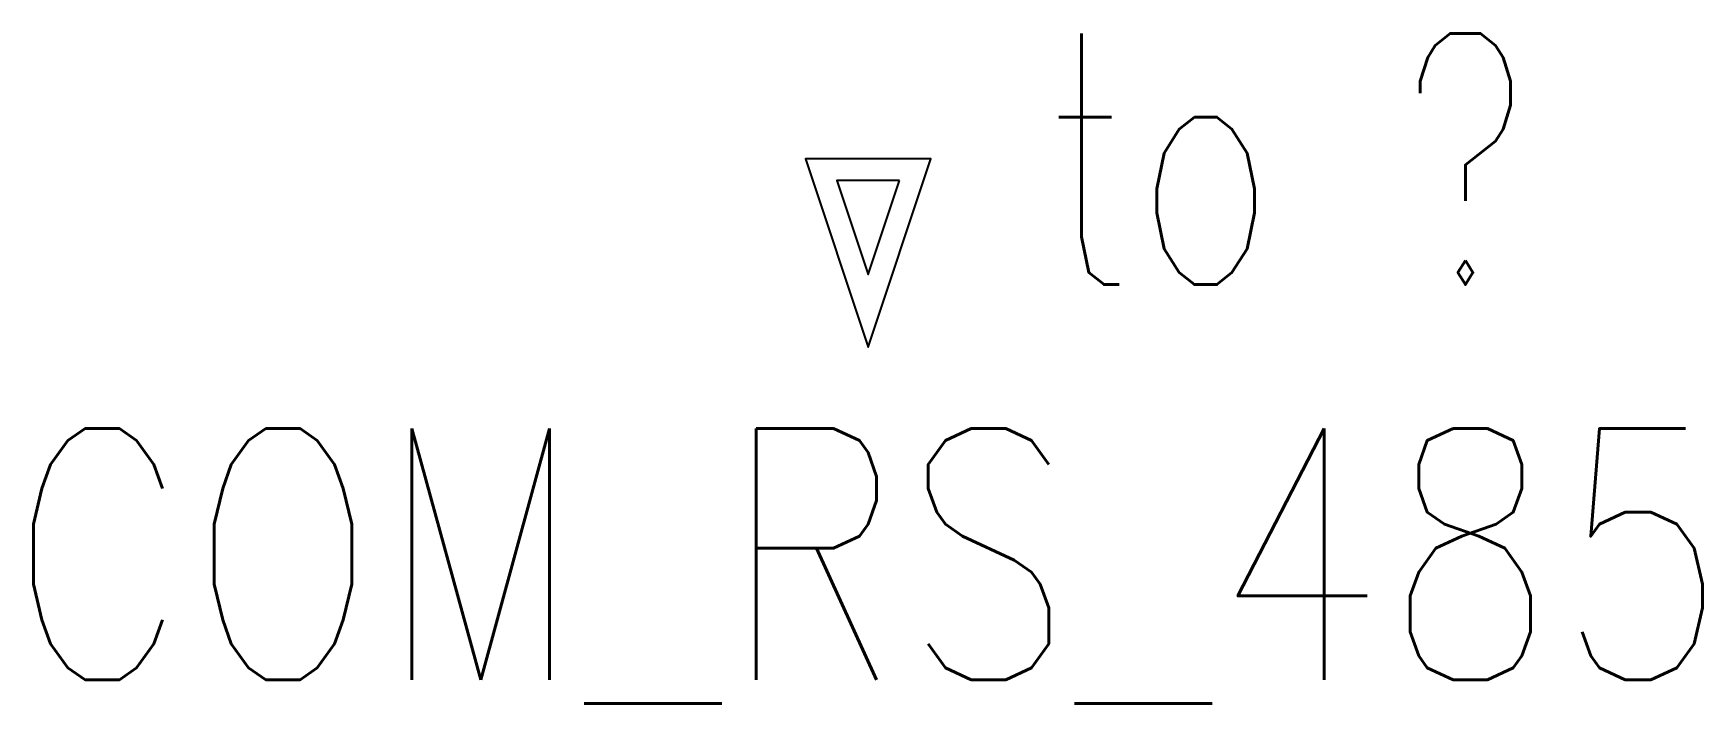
# Model space of a CAD drawing. Extents: x -25 to 1930, y -506 to 1148.
# Drawn here: x 1927.838 to 1929.501, y -288.986 to -288.319 of the extents above; entities that cross this region are included whole.
import ezdxf
from ezdxf.enums import TextEntityAlignment as Align

# ---------------------------------------------------------------- set-up
doc = ezdxf.new("R2010")
doc.units = 0
doc.header["$MEASUREMENT"] = 0
for name, color, linetype in [('SYMS', 7, 'Continuous'), ('WIREREF', 61, 'Continuous'), ('XREF', 7, 'Continuous')]:
    doc.layers.add(name, color=color, linetype=linetype)
doc.styles.add('WD', font='romans.shx')

# ---------------------------------------------------------------- blocks, each defined once
blk = doc.blocks.new('HA1S4')
for points in [[(0, 0), (-0.03125, 0), (0, -0.09375), (0.03125, 0), (0, 0)], [(0.01562, -0.01063), (-0.01562, -0.01063), (0, -0.0575), (0.01562, -0.01063)]]:
    blk.add_lwpolyline(points)
at = {"style": 'WD', "width": 0.7}
for tag, p in [('DESC1', (0.0875, 0.1125)), ('XREF', (0.0875, -0.0625))]:
    blk.add_attdef(tag, p, '', height=0.125, dxfattribs=at)
at = {"style": 'WD', "flags": 1}
for tag, p in [('X2TERM01', (0, 0)), ('SIGCODE', (0.03452, -0.08289))]:
    blk.add_attdef(tag, p, '', height=0.01, dxfattribs=at)
at = {"style": 'WD', "width": 0.8, "flags": 8}
blk.add_attdef('WIRENO', text='', height=0.125, dxfattribs=at).set_placement((-0.00006, -0.25921), align=Align.CENTER)

msp = doc.modelspace()

# ---------------------------------------------------------------- block references
at = {"layer": 'SYMS'}
ref = msp.add_blockref('HA1S4', (1928.6696, -288.4438), dxfattribs=dict(at, xscale=2, yscale=2, zscale=2))
ref.add_attrib('WIRENO', 'COM_RS_485', dxfattribs={"layer": 'WIREREF', "height": 0.25, "style": 'WD', "width": 0.8, "flags": 8}).set_placement((1928.6695, -288.9622), align=Align.CENTER)
ref.add_attrib('XREF', 'to ?', (1928.8446, -288.5688), dxfattribs={"layer": 'XREF', "height": 0.25, "style": 'WD', "width": 0.7})

doc.saveas('drawing.dxf')
